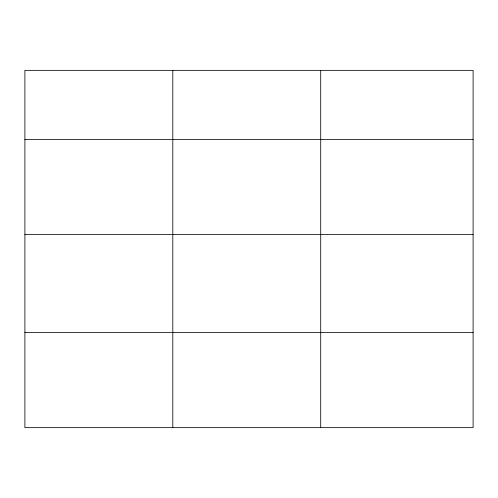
<?xml version="1.0" encoding="UTF-8"?>
<svg xmlns="http://www.w3.org/2000/svg" width="498" height="498" viewBox="0 0 498 498"><rect width="100%" height="100%" fill="white"/><g stroke="black" fill="none" stroke-linecap="round" stroke-linejoin="round"><path stroke-width="0.75" d="M473.1 234.583L473.1 70.355L24.9 70.355L24.9 427.645L473.1 427.645L473.1 234.583L24.9 234.583M24.9 139.496L473.1 139.496M24.9 332.558L473.1 332.558M320.712 70.355L320.712 427.645M172.806 70.355L172.806 427.645"/></g></svg>
